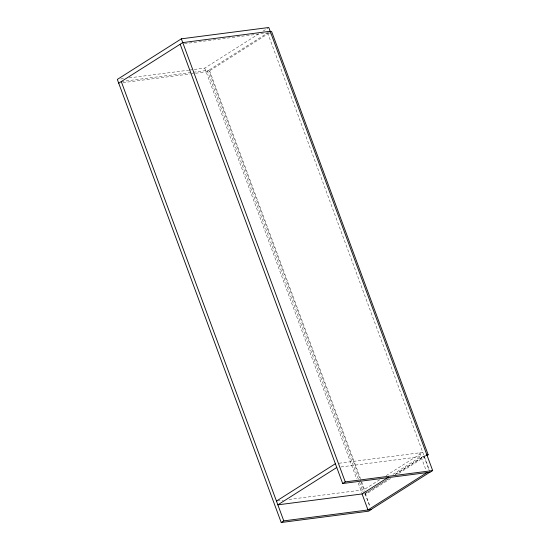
<?xml version="1.0" encoding="UTF-8"?>
<svg xmlns="http://www.w3.org/2000/svg" width="550" height="550" viewBox="0 0 550 550"><rect width="100%" height="100%" fill="white"/><g stroke="black" fill="none" stroke-linecap="round" stroke-linejoin="round"><path stroke-width="0.41" stroke-dasharray="2.75 2.06" d="M189.468 70.084L204.744 68.104L258.706 33.887M263.024 31.151L268.063 27.954M358.339 479.05L207.419 71.06L209.605 70.778L270.875 31.934M379.686 479.737L363.88 489.754L288.337 499.538M386.155 475.633L422.799 452.402L337.074 463.506M392.968 474.354L420.984 456.589M366.424 492.656L388.692 478.534M395.161 474.43L423.899 456.211L429.825 472.237M364.719 493.886L389.221 478.342M395.45 474.396L425.982 455.036M390.686 478.521L366.183 494.058L364.726 494.244M398.619 473.488L426.009 456.122M184.436 43.67L266.764 33.007M120.711 78.987L124.108 78.547M129.202 77.887L188.616 70.194M121.275 81.572L192.576 72.339M193.421 72.229L208.697 70.249L360.607 480.899M122.959 82.644L190.011 73.961M190.864 73.851L206.14 71.871L269.411 31.756L270.304 34.176M341.021 466.943L424.194 456.177M277.303 500.967L283.243 500.197M267.616 32.897L429.529 470.601M419.588 452.815L426.023 470.209M209.605 70.778L360.525 478.768M361.714 481.986L365.585 492.449M360.903 481.704L364.437 491.267M365.276 493.529L370.019 506.351M364.987 493.563L369.731 506.385M359.528 482.268L363.701 493.536M204.744 68.104L356.737 478.995M358.229 483.017L361.797 492.669"/><path stroke-width="0.82" d="M180.187 44.22L342.691 483.519L430.121 472.203L432.678 470.573L268.785 27.5L181.356 38.823L117.322 79.427L281.215 522.5L368.644 511.177L371.202 509.554L283.779 520.877L281.215 522.5M118.711 83.194L182.751 42.591L270.174 31.267M276.457 501.078L335.369 463.726M336.765 467.493L277.853 504.852L362.072 493.941L388.658 477.091M342.691 483.519L345.256 481.896L432.678 470.573M426.731 455.668L428.168 454.754L271.597 31.474L270.139 31.666M426.917 472.615L367.998 509.967L362.072 493.941M370.913 509.589L429.825 472.237M426.711 454.939L428.168 454.754M181.356 38.823L345.256 481.896M121.275 81.572L283.779 520.877"/></g></svg>
